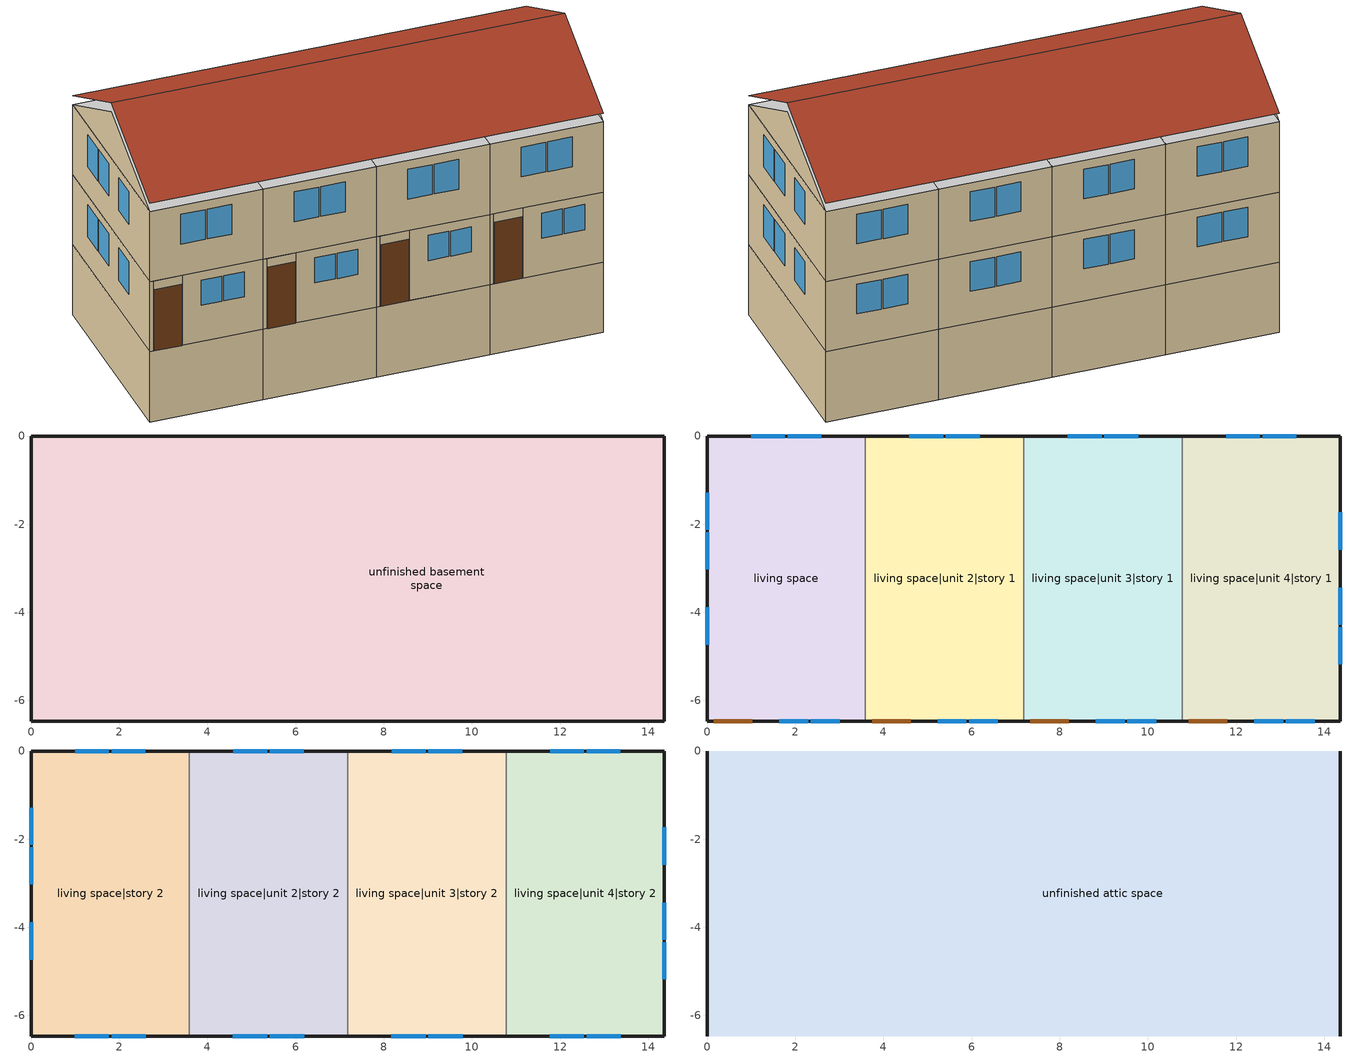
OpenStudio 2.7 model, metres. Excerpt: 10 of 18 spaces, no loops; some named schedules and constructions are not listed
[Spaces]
unfinished basement space
 floor foundation (FloorFndGrndUnfinB): 0,-6.47 0,0 3.59,0 3.59,-6.47 z-2.44
 floor foundation (FloorFndGrndUnfinB 3): 3.59,-6.47 3.59,0 7.18,0 7.18,-6.47 z-2.44
 floor foundation (FloorFndGrndUnfinB 1): 7.18,-6.47 7.18,0 10.78,0 10.78,-6.47 z-2.44
 floor foundation (FloorFndGrndUnfinB 2): 10.78,-6.47 10.78,0 14.37,0 14.37,-6.47 z-2.44
 wall foundation (WallFndGrndUnfinB): 3.59,0 0,0 0,-6.47 3.59,-6.47 z-2.44:0
 wall foundation (WallFndGrndUnfinB 3): 3.59,-6.47 7.18,-6.47 / 7.18,0 3.59,0 z-2.44:0
 wall foundation (WallFndGrndUnfinB 1): 7.18,-6.47 10.78,-6.47 / 10.78,0 7.18,0 z-2.44:0
 wall foundation (WallFndGrndUnfinB 2): 10.78,-6.47 14.37,-6.47 14.37,0 10.78,0 z-2.44:0
living space
 floor to unfinished basement space (FloorUnfinBInsFin Reversed): 0,-6.47 0,0 3.59,0 3.59,-6.47 z0
 wall outside (WallExtInsFin): 3.59,0 0,0 0,-6.47 0.13,-6.47 1.05,-6.47 3.59,-6.47 z0:2.44
 wall to living space|unit 2|story 1 (WallIntFinUninsFin Reversed): 3.59,-6.47 3.59,0 z0:2.44
 window (WindowConstruction): 1.64,-6.47 2.29,-6.47 / 2.35,-6.47 3,-6.47 z1.26:2.13; 2.6,0 1.83,0 / 1.77,0 1,0 z1.11:2.13; 0,-1.28 0,-2.12 / 0,-2.19 0,-3.03 / 0,-3.89 0,-4.73 z1.01:2.13
 door (Door): 0.15,-6.47 1.02,-6.47 z0:2.13
living space|unit 2|story 1
 floor to unfinished basement space (FloorUnfinBInsFin Reversed): 3.59,-6.47 3.59,0 7.18,0 7.18,-6.47 z0
 wall outside (WallExtInsFin): 7.18,0 3.59,0 / 3.59,-6.47 3.72,-6.47 4.64,-6.47 7.18,-6.47 z0:2.44
 wall to living space|unit 3|story 1 (WallIntFinUninsFin Reversed): 7.18,-6.47 7.18,0 z0:2.44
 window (WindowConstruction): 5.23,-6.47 5.88,-6.47 / 5.94,-6.47 6.6,-6.47 z1.26:2.13; 6.19,0 5.42,0 / 5.36,0 4.59,0 z1.11:2.13
 door (Door): 3.74,-6.47 4.62,-6.47 z0:2.13
living space|unit 3|story 1
 floor to unfinished basement space (FloorUnfinBInsFin Reversed): 7.18,-6.47 7.18,0 10.78,0 10.78,-6.47 z0
 wall outside (WallExtInsFin): 10.78,0 7.18,0 / 7.18,-6.47 7.31,-6.47 8.23,-6.47 10.78,-6.47 z0:2.44
 wall to living space|unit 4|story 1 (WallIntFinUninsFin Reversed): 10.78,-6.47 10.78,0 z0:2.44
 window (WindowConstruction): 8.82,-6.47 9.47,-6.47 / 9.54,-6.47 10.19,-6.47 z1.26:2.13; 9.78,0 9.01,0 / 8.95,0 8.18,0 z1.11:2.13
 door (Door): 7.34,-6.47 8.21,-6.47 z0:2.13
living space|unit 4|story 1
 floor to unfinished basement space (FloorUnfinBInsFin Reversed): 10.78,-6.47 10.78,0 14.37,0 14.37,-6.47 z0
 wall outside (WallExtInsFin): 10.78,-6.47 10.9,-6.47 11.82,-6.47 14.37,-6.47 14.37,0 10.78,0 z0:2.44
 window (WindowConstruction): 12.41,-6.47 13.07,-6.47 / 13.13,-6.47 13.78,-6.47 z1.26:2.13; 13.37,0 12.6,0 / 12.54,0 11.77,0 z1.11:2.13; 14.37,-5.18 14.37,-4.34 / 14.37,-4.28 14.37,-3.44 / 14.37,-2.58 14.37,-1.73 z1.01:2.13
 door (Door): 10.93,-6.47 11.8,-6.47 z0:2.13
living space|story 2
 floor to living space (FloorFinUninsFin): 0,-6.47 0,0 3.59,0 3.59,-6.47 z2.44
 wall outside (WallExtInsFin): 3.59,0 0,0 0,-6.47 3.59,-6.47 z2.44:4.88
 wall to living space|unit 2|story 2 (WallIntFinUninsFin Reversed): 3.59,-6.47 3.59,0 z2.44:4.88
 window (WindowConstruction): 0.99,-6.47 1.77,-6.47 / 1.83,-6.47 2.6,-6.47 z3.54:4.57; 2.6,0 1.83,0 / 1.77,0 1,0 z3.55:4.57; 0,-1.28 0,-2.12 / 0,-2.19 0,-3.03 / 0,-3.89 0,-4.73 z3.45:4.57
living space|unit 2|story 2
 floor to living space|unit 2|story 1 (FloorFinUninsFin): 3.59,-6.47 3.59,0 7.18,0 7.18,-6.47 z2.44
 wall outside (WallExtInsFin): 3.59,-6.47 7.18,-6.47 / 7.18,0 3.59,0 z2.44:4.88
 wall to living space|unit 3|story 2 (WallIntFinUninsFin Reversed): 7.18,-6.47 7.18,0 z2.44:4.88
 window (WindowConstruction): 4.58,-6.47 5.36,-6.47 / 5.42,-6.47 6.2,-6.47 z3.54:4.57; 6.19,0 5.42,0 / 5.36,0 4.59,0 z3.55:4.57
living space|unit 3|story 2
 floor to living space|unit 3|story 1 (FloorFinUninsFin): 7.18,-6.47 7.18,0 10.78,0 10.78,-6.47 z2.44
 wall outside (WallExtInsFin): 7.18,-6.47 10.78,-6.47 / 10.78,0 7.18,0 z2.44:4.88
 wall to living space|unit 4|story 2 (WallIntFinUninsFin Reversed): 10.78,-6.47 10.78,0 z2.44:4.88
 window (WindowConstruction): 8.17,-6.47 8.95,-6.47 / 9.01,-6.47 9.79,-6.47 z3.54:4.57; 9.78,0 9.01,0 / 8.95,0 8.18,0 z3.55:4.57
living space|unit 4|story 2
 floor to living space|unit 4|story 1 (FloorFinUninsFin): 10.78,-6.47 10.78,0 14.37,0 14.37,-6.47 z2.44
 wall outside (WallExtInsFin): 10.78,-6.47 14.37,-6.47 14.37,0 10.78,0 z2.44:4.88
 window (WindowConstruction): 11.76,-6.47 12.54,-6.47 / 12.6,-6.47 13.38,-6.47 z3.54:4.57; 13.37,0 12.6,0 / 12.54,0 11.77,0 z3.55:4.57; 14.37,-5.18 14.37,-4.34 / 14.37,-4.28 14.37,-3.44 / 14.37,-2.58 14.37,-1.73 z3.45:4.57
unfinished attic space
 floor to living space|story 2 (FloorFinInsUnfinAttic): 3.59,0 3.59,-6.47 0,-6.47 0,0 z4.88
 floor to living space|unit 2|story 2 (FloorFinInsUnfinAttic): 7.18,0 7.18,-6.47 3.59,-6.47 3.59,0 z4.88
 floor to living space|unit 3|story 2 (FloorFinInsUnfinAttic): 10.78,0 10.78,-6.47 7.18,-6.47 7.18,0 z4.88
 floor to living space|unit 4|story 2 (FloorFinInsUnfinAttic): 14.37,0 14.37,-6.47 10.78,-6.47 10.78,0 z4.88
 wall outside (WallExtUninsUnfin): 0,-3.23,6.49 0,0,4.88 0,-6.47,4.88; 14.37,-3.23,6.49 14.37,-6.47,4.88 14.37,0,4.88
 roof outside (RoofUnfinInsExt): 0,-3.23,6.8 14.37,-3.23,6.8 14.37,0,5.18 0,0,5.18; 14.37,-3.23,6.8 0,-3.23,6.8 0,-6.47,5.18 14.37,-6.47,5.18
[EnergyManagementSystem:Subroutine]
res_ds_res_ashp_htg_asys_lk_subrout: Set f_sup = 0.13696303696303697; Set f_ret = 0.10009990009990012; Set f_OA = 0.0; Set oafrate = f_OA * res_ds_res_ashp_htg_asys_AhVfr; Set suplkfrate = f_sup * res_ds_res_ashp_htg_asys_AhVfr; Set retlkfrate = f_ret * res_ds_res_ashp_htg_asys_AhVfr; Set res_ds_res_ashp_htg_asys_AhToLiv = (@Abs (suplkfrate-retlkfrate-oafrate)); Set res_ds_res_ashp_htg_asys_LivToAh = 0; Set res_ds_res_ashp_htg_asys_lk_sup_fan_equiv = 0; Set res_ds_res_ashp_htg_asys_lk_ret_fan_equiv = oafrate; If res_ds_res_ashp_htg_asys_AhMfr>0; Set h_SA=(@HFnTdbW res_ds_res_ashp_htg_asys_AhTt res_ds_res_ashp_htg_asys_AhWt); Set h_AHZ=(@HFnTdbW res_ds_res_ashp_htg_asys_AhT res_ds_res_ashp_htg_asys_AhW); Set h_RA=(@HFnTdbW res_ds_res_ashp_htg_asys_RaT res_ds_res_ashp_htg_asys_RaW); Set h_fg=(@HfgAirFnWTdb res_ds_res_ashp_htg_asys_AhWt res_ds_res_ashp_htg_asys_AhTt); Set SALkQtot=f_sup*res_ds_res_ashp_htg_asys_AhMfr*(h_RA-h_SA); Set temp1=h_fg*(res_ds_res_ashp_htg_asys_RaW-res_ds_res_ashp_htg_asys_AhWt); Set res_ds_res_ashp_htg_asys_SupLatLkToLv = f_sup*res_ds_res_ashp_htg_asys_AhMfr*temp1; Set res_ds_res_ashp_htg_asys_SupSLkToLv = SALkQtot-res_ds_res_ashp_htg_asys_SupLatLkToLv; Set eTm=(res_ds_res_ashp_htg_asys_FanRtf/(res_ds_res_ashp_htg_asys_AhMfr*1006.0))*20.169; Set eTm=0-eTm; Set temp4=res_ds_res_ashp_htg_asys_AhT; Set tsup=temp4+((res_ds_res_ashp_htg_asys_AhTt-res_ds_res_ashp_htg_asys_AhT)*(@Exp eTm)); Set temp5=tsup-res_ds_res_ashp_htg_asys_AhTt; Set res_ds_res_ashp_htg_asys_SupDCnToLv = res_ds_res_ashp_htg_asys_AhMfr*1006.0*temp5; Set res_ds_res_ashp_htg_asys_SupDCnToAh = 0-res_ds_res_ashp_htg_asys_SupDCnToLv; Set eTm=(res_ds_res_ashp_htg_asys_FanRtf/(res_ds_res_ashp_htg_asys_AhMfr*1006.0))*18.618; Set eTm=0-eTm; Set temp6=res_ds_res_ashp_htg_asys_AhT; Set tret=temp6+((res_ds_res_ashp_htg_asys_RaT-res_ds_res_ashp_htg_asys_AhT)*(@Exp eTm)); Set temp7=tret-res_ds_res_ashp_htg_asys_RaT; Set res_ds_res_ashp_htg_asys_RetDCnToPl=res_ds_res_ashp_htg_asys_AhMfr*1006.0*temp7; Set res_ds_res_ashp_htg_asys_RetDCnToAh=0-res_ds_res_ashp_htg_asys_RetDCnToPl; Set res_ds_res_ashp_htg_asys_RetLatLk=0; Set temp2=(res_ds_res_ashp_htg_asys_AhT-res_ds_res_ashp_htg_asys_RaT); Set res_ds_res_ashp_htg_asys_RetSLk=f_ret*res_ds_res_ashp_htg_asys_AhMfr*1006.0*temp2; Set QtLkToAHZn=f_sup*res_ds_res_ashp_htg_asys_AhMfr*(h_SA-h_AHZ); Set temp3=(res_ds_res_ashp_htg_asys_AhWt-res_ds_res_ashp_htg_asys_AhW); Set res_ds_res_ashp_htg_asys_SupLatLkToAh=f_sup*res_ds_res_ashp_htg_asys_AhMfr*h_fg; Set res_ds_res_ashp_htg_asys_SupLatLkToAh=res_ds_res_ashp_htg_asys_SupLatLkToAh*temp3; Set res_ds_res_ashp_htg_asys_SupSLkToAh=QtLkToAHZn-res_ds_res_ashp_htg_asys_SupLatLkToAh; Else; Set res_ds_res_ashp_htg_asys_SupLatLkToLv=0; Set res_ds_res_ashp_htg_asys_SupSLkToLv=0; Set res_ds_res_ashp_htg_asys_SupDCnToLv=0; Set res_ds_res_ashp_htg_asys_SupDCnToAh=0; Set res_ds_res_ashp_htg_asys_RetDCnToPl=0; Set res_ds_res_ashp_htg_asys_RetDCnToAh=0; Set res_ds_res_ashp_htg_asys_RetLatLk=0; Set res_ds_res_ashp_htg_asys_RetSLk=0; Set res_ds_res_ashp_htg_asys_SupLatLkToAh=0; Set res_ds_res_ashp_htg_asys_SupSLkToAh=0; EndIf
res_ds_res_ashp_clg_asys_lk_subrout: Set f_sup = 0.13696303696303697; Set f_ret = 0.10009990009990012; Set f_OA = 0.0; Set oafrate = f_OA * res_ds_res_ashp_clg_asys_AhVfr; Set suplkfrate = f_sup * res_ds_res_ashp_clg_asys_AhVfr; Set retlkfrate = f_ret * res_ds_res_ashp_clg_asys_AhVfr; Set res_ds_res_ashp_clg_asys_AhToLiv = (@Abs (suplkfrate-retlkfrate-oafrate)); Set res_ds_res_ashp_clg_asys_LivToAh = 0; Set res_ds_res_ashp_clg_asys_lk_sup_fan_equiv = 0; Set res_ds_res_ashp_clg_asys_lk_ret_fan_equiv = oafrate; If res_ds_res_ashp_clg_asys_AhMfr>0; Set h_SA=(@HFnTdbW res_ds_res_ashp_clg_asys_AhTt res_ds_res_ashp_clg_asys_AhWt); Set h_AHZ=(@HFnTdbW res_ds_res_ashp_clg_asys_AhT res_ds_res_ashp_clg_asys_AhW); Set h_RA=(@HFnTdbW res_ds_res_ashp_clg_asys_RaT res_ds_res_ashp_clg_asys_RaW); Set h_fg=(@HfgAirFnWTdb res_ds_res_ashp_clg_asys_AhWt res_ds_res_ashp_clg_asys_AhTt); Set SALkQtot=f_sup*res_ds_res_ashp_clg_asys_AhMfr*(h_RA-h_SA); Set temp1=h_fg*(res_ds_res_ashp_clg_asys_RaW-res_ds_res_ashp_clg_asys_AhWt); Set res_ds_res_ashp_clg_asys_SupLatLkToLv = f_sup*res_ds_res_ashp_clg_asys_AhMfr*temp1; Set res_ds_res_ashp_clg_asys_SupSLkToLv = SALkQtot-res_ds_res_ashp_clg_asys_SupLatLkToLv; Set eTm=(res_ds_res_ashp_clg_asys_FanRtf/(res_ds_res_ashp_clg_asys_AhMfr*1006.0))*20.169; Set eTm=0-eTm; Set temp4=res_ds_res_ashp_clg_asys_AhT; Set tsup=temp4+((res_ds_res_ashp_clg_asys_AhTt-res_ds_res_ashp_clg_asys_AhT)*(@Exp eTm)); Set temp5=tsup-res_ds_res_ashp_clg_asys_AhTt; Set res_ds_res_ashp_clg_asys_SupDCnToLv = res_ds_res_ashp_clg_asys_AhMfr*1006.0*temp5; Set res_ds_res_ashp_clg_asys_SupDCnToAh = 0-res_ds_res_ashp_clg_asys_SupDCnToLv; Set eTm=(res_ds_res_ashp_clg_asys_FanRtf/(res_ds_res_ashp_clg_asys_AhMfr*1006.0))*18.618; Set eTm=0-eTm; Set temp6=res_ds_res_ashp_clg_asys_AhT; Set tret=temp6+((res_ds_res_ashp_clg_asys_RaT-res_ds_res_ashp_clg_asys_AhT)*(@Exp eTm)); Set temp7=tret-res_ds_res_ashp_clg_asys_RaT; Set res_ds_res_ashp_clg_asys_RetDCnToPl=res_ds_res_ashp_clg_asys_AhMfr*1006.0*temp7; Set res_ds_res_ashp_clg_asys_RetDCnToAh=0-res_ds_res_ashp_clg_asys_RetDCnToPl; Set res_ds_res_ashp_clg_asys_RetLatLk=0; Set temp2=(res_ds_res_ashp_clg_asys_AhT-res_ds_res_ashp_clg_asys_RaT); Set res_ds_res_ashp_clg_asys_RetSLk=f_ret*res_ds_res_ashp_clg_asys_AhMfr*1006.0*temp2; Set QtLkToAHZn=f_sup*res_ds_res_ashp_clg_asys_AhMfr*(h_SA-h_AHZ); Set temp3=(res_ds_res_ashp_clg_asys_AhWt-res_ds_res_ashp_clg_asys_AhW); Set res_ds_res_ashp_clg_asys_SupLatLkToAh=f_sup*res_ds_res_ashp_clg_asys_AhMfr*h_fg; Set res_ds_res_ashp_clg_asys_SupLatLkToAh=res_ds_res_ashp_clg_asys_SupLatLkToAh*temp3; Set res_ds_res_ashp_clg_asys_SupSLkToAh=QtLkToAHZn-res_ds_res_ashp_clg_asys_SupLatLkToAh; Else; Set res_ds_res_ashp_clg_asys_SupLatLkToLv=0; Set res_ds_res_ashp_clg_asys_SupSLkToLv=0; Set res_ds_res_ashp_clg_asys_SupDCnToLv=0; Set res_ds_res_ashp_clg_asys_SupDCnToAh=0; Set res_ds_res_ashp_clg_asys_RetDCnToPl=0; Set res_ds_res_ashp_clg_asys_RetDCnToAh=0; Set res_ds_res_ashp_clg_asys_RetLatLk=0; Set res_ds_res_ashp_clg_asys_RetSLk=0; Set res_ds_res_ashp_clg_asys_SupLatLkToAh=0; Set res_ds_res_ashp_clg_asys_SupSLkToAh=0; EndIf
res_ds_res_ashp_unit_3_clg_asys_lk_subrout: Set f_sup = 0.13696303696303697; Set f_ret = 0.10009990009990012; Set f_OA = 0.0; Set oafrate = f_OA * res_ds_res_ashp_unit_3_clg_asys_AhVfr; Set suplkfrate = f_sup * res_ds_res_ashp_unit_3_clg_asys_AhVfr; Set retlkfrate = f_ret * res_ds_res_ashp_unit_3_clg_asys_AhVfr; Set res_ds_res_ashp_unit_3_clg_asys_AhToLiv = (@Abs (suplkfrate-retlkfrate-oafrate)); Set res_ds_res_ashp_unit_3_clg_asys_LivToAh = 0; Set res_ds_res_ashp_unit_3_clg_asys_lk_sup_fan_equiv = 0; Set res_ds_res_ashp_unit_3_clg_asys_lk_ret_fan_equiv = oafrate; If res_ds_res_ashp_unit_3_clg_asys_AhMfr>0; Set h_SA=(@HFnTdbW res_ds_res_ashp_unit_3_clg_asys_AhTt res_ds_res_ashp_unit_3_clg_asys_AhWt); Set h_AHZ=(@HFnTdbW res_ds_res_ashp_unit_3_clg_asys_AhT res_ds_res_ashp_unit_3_clg_asys_AhW); Set h_RA=(@HFnTdbW res_ds_res_ashp_unit_3_clg_asys_RaT res_ds_res_ashp_unit_3_clg_asys_RaW); Set h_fg=(@HfgAirFnWTdb res_ds_res_ashp_unit_3_clg_asys_AhWt res_ds_res_ashp_unit_3_clg_asys_AhTt); Set SALkQtot=f_sup*res_ds_res_ashp_unit_3_clg_asys_AhMfr*(h_RA-h_SA); Set temp1=h_fg*(res_ds_res_ashp_unit_3_clg_asys_RaW-res_ds_res_ashp_unit_3_clg_asys_AhWt); Set res_ds_res_ashp_unit_3_clg_asys_SupLatLkToLv = f_sup*res_ds_res_ashp_unit_3_clg_asys_AhMfr*temp1; Set res_ds_res_ashp_unit_3_clg_asys_SupSLkToLv = SALkQtot-res_ds_res_ashp_unit_3_clg_asys_SupLatLkToLv; Set eTm=(res_ds_res_ashp_unit_3_clg_asys_FanRtf/(res_ds_res_ashp_unit_3_clg_asys_AhMfr*1006.0))*20.169; Set eTm=0-eTm; Set temp4=res_ds_res_ashp_unit_3_clg_asys_AhT; Set tsup=temp4+((res_ds_res_ashp_unit_3_clg_asys_AhTt-res_ds_res_ashp_unit_3_clg_asys_AhT)*(@Exp eTm)); Set temp5=tsup-res_ds_res_ashp_unit_3_clg_asys_AhTt; Set res_ds_res_ashp_unit_3_clg_asys_SupDCnToLv = res_ds_res_ashp_unit_3_clg_asys_AhMfr*1006.0*temp5; Set res_ds_res_ashp_unit_3_clg_asys_SupDCnToAh = 0-res_ds_res_ashp_unit_3_clg_asys_SupDCnToLv; Set eTm=(res_ds_res_ashp_unit_3_clg_asys_FanRtf/(res_ds_res_ashp_unit_3_clg_asys_AhMfr*1006.0))*18.618; Set eTm=0-eTm; Set temp6=res_ds_res_ashp_unit_3_clg_asys_AhT; Set tret=temp6+((res_ds_res_ashp_unit_3_clg_asys_RaT-res_ds_res_ashp_unit_3_clg_asys_AhT)*(@Exp eTm)); Set temp7=tret-res_ds_res_ashp_unit_3_clg_asys_RaT; Set res_ds_res_ashp_unit_3_clg_asys_RetDCnToPl=res_ds_res_ashp_unit_3_clg_asys_AhMfr*1006.0*temp7; Set res_ds_res_ashp_unit_3_clg_asys_RetDCnToAh=0-res_ds_res_ashp_unit_3_clg_asys_RetDCnToPl; Set res_ds_res_ashp_unit_3_clg_asys_RetLatLk=0; Set temp2=(res_ds_res_ashp_unit_3_clg_asys_AhT-res_ds_res_ashp_unit_3_clg_asys_RaT); Set res_ds_res_ashp_unit_3_clg_asys_RetSLk=f_ret*res_ds_res_ashp_unit_3_clg_asys_AhMfr*1006.0*temp2; Set QtLkToAHZn=f_sup*res_ds_res_ashp_unit_3_clg_asys_AhMfr*(h_SA-h_AHZ); Set temp3=(res_ds_res_ashp_unit_3_clg_asys_AhWt-res_ds_res_ashp_unit_3_clg_asys_AhW); Set res_ds_res_ashp_unit_3_clg_asys_SupLatLkToAh=f_sup*res_ds_res_ashp_unit_3_clg_asys_AhMfr*h_fg; Set res_ds_res_ashp_unit_3_clg_asys_SupLatLkToAh=res_ds_res_ashp_unit_3_clg_asys_SupLatLkToAh*temp3; Set res_ds_res_ashp_unit_3_clg_asys_SupSLkToAh=QtLkToAHZn-res_ds_res_ashp_unit_3_clg_asys_SupLatLkToAh; Else; Set res_ds_res_ashp_unit_3_clg_asys_SupLatLkToLv=0; Set res_ds_res_ashp_unit_3_clg_asys_SupSLkToLv=0; Set res_ds_res_ashp_unit_3_clg_asys_SupDCnToLv=0; Set res_ds_res_ashp_unit_3_clg_asys_SupDCnToAh=0; Set res_ds_res_ashp_unit_3_clg_asys_RetDCnToPl=0; Set res_ds_res_ashp_unit_3_clg_asys_RetDCnToAh=0; Set res_ds_res_ashp_unit_3_clg_asys_RetLatLk=0; Set res_ds_res_ashp_unit_3_clg_asys_RetSLk=0; Set res_ds_res_ashp_unit_3_clg_asys_SupLatLkToAh=0; Set res_ds_res_ashp_unit_3_clg_asys_SupSLkToAh=0; EndIf
res_ds_res_ashp_unit_3_htg_asys_lk_subrout: Set f_sup = 0.13696303696303697; Set f_ret = 0.10009990009990012; Set f_OA = 0.0; Set oafrate = f_OA * res_ds_res_ashp_unit_3_htg_asys_AhVfr; Set suplkfrate = f_sup * res_ds_res_ashp_unit_3_htg_asys_AhVfr; Set retlkfrate = f_ret * res_ds_res_ashp_unit_3_htg_asys_AhVfr; Set res_ds_res_ashp_unit_3_htg_asys_AhToLiv = (@Abs (suplkfrate-retlkfrate-oafrate)); Set res_ds_res_ashp_unit_3_htg_asys_LivToAh = 0; Set res_ds_res_ashp_unit_3_htg_asys_lk_sup_fan_equiv = 0; Set res_ds_res_ashp_unit_3_htg_asys_lk_ret_fan_equiv = oafrate; If res_ds_res_ashp_unit_3_htg_asys_AhMfr>0; Set h_SA=(@HFnTdbW res_ds_res_ashp_unit_3_htg_asys_AhTt res_ds_res_ashp_unit_3_htg_asys_AhWt); Set h_AHZ=(@HFnTdbW res_ds_res_ashp_unit_3_htg_asys_AhT res_ds_res_ashp_unit_3_htg_asys_AhW); Set h_RA=(@HFnTdbW res_ds_res_ashp_unit_3_htg_asys_RaT res_ds_res_ashp_unit_3_htg_asys_RaW); Set h_fg=(@HfgAirFnWTdb res_ds_res_ashp_unit_3_htg_asys_AhWt res_ds_res_ashp_unit_3_htg_asys_AhTt); Set SALkQtot=f_sup*res_ds_res_ashp_unit_3_htg_asys_AhMfr*(h_RA-h_SA); Set temp1=h_fg*(res_ds_res_ashp_unit_3_htg_asys_RaW-res_ds_res_ashp_unit_3_htg_asys_AhWt); Set res_ds_res_ashp_unit_3_htg_asys_SupLatLkToLv = f_sup*res_ds_res_ashp_unit_3_htg_asys_AhMfr*temp1; Set res_ds_res_ashp_unit_3_htg_asys_SupSLkToLv = SALkQtot-res_ds_res_ashp_unit_3_htg_asys_SupLatLkToLv; Set eTm=(res_ds_res_ashp_unit_3_htg_asys_FanRtf/(res_ds_res_ashp_unit_3_htg_asys_AhMfr*1006.0))*20.169; Set eTm=0-eTm; Set temp4=res_ds_res_ashp_unit_3_htg_asys_AhT; Set tsup=temp4+((res_ds_res_ashp_unit_3_htg_asys_AhTt-res_ds_res_ashp_unit_3_htg_asys_AhT)*(@Exp eTm)); Set temp5=tsup-res_ds_res_ashp_unit_3_htg_asys_AhTt; Set res_ds_res_ashp_unit_3_htg_asys_SupDCnToLv = res_ds_res_ashp_unit_3_htg_asys_AhMfr*1006.0*temp5; Set res_ds_res_ashp_unit_3_htg_asys_SupDCnToAh = 0-res_ds_res_ashp_unit_3_htg_asys_SupDCnToLv; Set eTm=(res_ds_res_ashp_unit_3_htg_asys_FanRtf/(res_ds_res_ashp_unit_3_htg_asys_AhMfr*1006.0))*18.618; Set eTm=0-eTm; Set temp6=res_ds_res_ashp_unit_3_htg_asys_AhT; Set tret=temp6+((res_ds_res_ashp_unit_3_htg_asys_RaT-res_ds_res_ashp_unit_3_htg_asys_AhT)*(@Exp eTm)); Set temp7=tret-res_ds_res_ashp_unit_3_htg_asys_RaT; Set res_ds_res_ashp_unit_3_htg_asys_RetDCnToPl=res_ds_res_ashp_unit_3_htg_asys_AhMfr*1006.0*temp7; Set res_ds_res_ashp_unit_3_htg_asys_RetDCnToAh=0-res_ds_res_ashp_unit_3_htg_asys_RetDCnToPl; Set res_ds_res_ashp_unit_3_htg_asys_RetLatLk=0; Set temp2=(res_ds_res_ashp_unit_3_htg_asys_AhT-res_ds_res_ashp_unit_3_htg_asys_RaT); Set res_ds_res_ashp_unit_3_htg_asys_RetSLk=f_ret*res_ds_res_ashp_unit_3_htg_asys_AhMfr*1006.0*temp2; Set QtLkToAHZn=f_sup*res_ds_res_ashp_unit_3_htg_asys_AhMfr*(h_SA-h_AHZ); Set temp3=(res_ds_res_ashp_unit_3_htg_asys_AhWt-res_ds_res_ashp_unit_3_htg_asys_AhW); Set res_ds_res_ashp_unit_3_htg_asys_SupLatLkToAh=f_sup*res_ds_res_ashp_unit_3_htg_asys_AhMfr*h_fg; Set res_ds_res_ashp_unit_3_htg_asys_SupLatLkToAh=res_ds_res_ashp_unit_3_htg_asys_SupLatLkToAh*temp3; Set res_ds_res_ashp_unit_3_htg_asys_SupSLkToAh=QtLkToAHZn-res_ds_res_ashp_unit_3_htg_asys_SupLatLkToAh; Else; Set res_ds_res_ashp_unit_3_htg_asys_SupLatLkToLv=0; Set res_ds_res_ashp_unit_3_htg_asys_SupSLkToLv=0; Set res_ds_res_ashp_unit_3_htg_asys_SupDCnToLv=0; Set res_ds_res_ashp_unit_3_htg_asys_SupDCnToAh=0; Set res_ds_res_ashp_unit_3_htg_asys_RetDCnToPl=0; Set res_ds_res_ashp_unit_3_htg_asys_RetDCnToAh=0; Set res_ds_res_ashp_unit_3_htg_asys_RetLatLk=0; Set res_ds_res_ashp_unit_3_htg_asys_RetSLk=0; Set res_ds_res_ashp_unit_3_htg_asys_SupLatLkToAh=0; Set res_ds_res_ashp_unit_3_htg_asys_SupSLkToAh=0; EndIf
res_ds_res_ashp_unit_2_clg_asys_lk_subrout: Set f_sup = 0.13696303696303697; Set f_ret = 0.10009990009990012; Set f_OA = 0.0; Set oafrate = f_OA * res_ds_res_ashp_unit_2_clg_asys_AhVfr; Set suplkfrate = f_sup * res_ds_res_ashp_unit_2_clg_asys_AhVfr; Set retlkfrate = f_ret * res_ds_res_ashp_unit_2_clg_asys_AhVfr; Set res_ds_res_ashp_unit_2_clg_asys_AhToLiv = (@Abs (suplkfrate-retlkfrate-oafrate)); Set res_ds_res_ashp_unit_2_clg_asys_LivToAh = 0; Set res_ds_res_ashp_unit_2_clg_asys_lk_sup_fan_equiv = 0; Set res_ds_res_ashp_unit_2_clg_asys_lk_ret_fan_equiv = oafrate; If res_ds_res_ashp_unit_2_clg_asys_AhMfr>0; Set h_SA=(@HFnTdbW res_ds_res_ashp_unit_2_clg_asys_AhTt res_ds_res_ashp_unit_2_clg_asys_AhWt); Set h_AHZ=(@HFnTdbW res_ds_res_ashp_unit_2_clg_asys_AhT res_ds_res_ashp_unit_2_clg_asys_AhW); Set h_RA=(@HFnTdbW res_ds_res_ashp_unit_2_clg_asys_RaT res_ds_res_ashp_unit_2_clg_asys_RaW); Set h_fg=(@HfgAirFnWTdb res_ds_res_ashp_unit_2_clg_asys_AhWt res_ds_res_ashp_unit_2_clg_asys_AhTt); Set SALkQtot=f_sup*res_ds_res_ashp_unit_2_clg_asys_AhMfr*(h_RA-h_SA); Set temp1=h_fg*(res_ds_res_ashp_unit_2_clg_asys_RaW-res_ds_res_ashp_unit_2_clg_asys_AhWt); Set res_ds_res_ashp_unit_2_clg_asys_SupLatLkToLv = f_sup*res_ds_res_ashp_unit_2_clg_asys_AhMfr*temp1; Set res_ds_res_ashp_unit_2_clg_asys_SupSLkToLv = SALkQtot-res_ds_res_ashp_unit_2_clg_asys_SupLatLkToLv; Set eTm=(res_ds_res_ashp_unit_2_clg_asys_FanRtf/(res_ds_res_ashp_unit_2_clg_asys_AhMfr*1006.0))*20.169; Set eTm=0-eTm; Set temp4=res_ds_res_ashp_unit_2_clg_asys_AhT; Set tsup=temp4+((res_ds_res_ashp_unit_2_clg_asys_AhTt-res_ds_res_ashp_unit_2_clg_asys_AhT)*(@Exp eTm)); Set temp5=tsup-res_ds_res_ashp_unit_2_clg_asys_AhTt; Set res_ds_res_ashp_unit_2_clg_asys_SupDCnToLv = res_ds_res_ashp_unit_2_clg_asys_AhMfr*1006.0*temp5; Set res_ds_res_ashp_unit_2_clg_asys_SupDCnToAh = 0-res_ds_res_ashp_unit_2_clg_asys_SupDCnToLv; Set eTm=(res_ds_res_ashp_unit_2_clg_asys_FanRtf/(res_ds_res_ashp_unit_2_clg_asys_AhMfr*1006.0))*18.618; Set eTm=0-eTm; Set temp6=res_ds_res_ashp_unit_2_clg_asys_AhT; Set tret=temp6+((res_ds_res_ashp_unit_2_clg_asys_RaT-res_ds_res_ashp_unit_2_clg_asys_AhT)*(@Exp eTm)); Set temp7=tret-res_ds_res_ashp_unit_2_clg_asys_RaT; Set res_ds_res_ashp_unit_2_clg_asys_RetDCnToPl=res_ds_res_ashp_unit_2_clg_asys_AhMfr*1006.0*temp7; Set res_ds_res_ashp_unit_2_clg_asys_RetDCnToAh=0-res_ds_res_ashp_unit_2_clg_asys_RetDCnToPl; Set res_ds_res_ashp_unit_2_clg_asys_RetLatLk=0; Set temp2=(res_ds_res_ashp_unit_2_clg_asys_AhT-res_ds_res_ashp_unit_2_clg_asys_RaT); Set res_ds_res_ashp_unit_2_clg_asys_RetSLk=f_ret*res_ds_res_ashp_unit_2_clg_asys_AhMfr*1006.0*temp2; Set QtLkToAHZn=f_sup*res_ds_res_ashp_unit_2_clg_asys_AhMfr*(h_SA-h_AHZ); Set temp3=(res_ds_res_ashp_unit_2_clg_asys_AhWt-res_ds_res_ashp_unit_2_clg_asys_AhW); Set res_ds_res_ashp_unit_2_clg_asys_SupLatLkToAh=f_sup*res_ds_res_ashp_unit_2_clg_asys_AhMfr*h_fg; Set res_ds_res_ashp_unit_2_clg_asys_SupLatLkToAh=res_ds_res_ashp_unit_2_clg_asys_SupLatLkToAh*temp3; Set res_ds_res_ashp_unit_2_clg_asys_SupSLkToAh=QtLkToAHZn-res_ds_res_ashp_unit_2_clg_asys_SupLatLkToAh; Else; Set res_ds_res_ashp_unit_2_clg_asys_SupLatLkToLv=0; Set res_ds_res_ashp_unit_2_clg_asys_SupSLkToLv=0; Set res_ds_res_ashp_unit_2_clg_asys_SupDCnToLv=0; Set res_ds_res_ashp_unit_2_clg_asys_SupDCnToAh=0; Set res_ds_res_ashp_unit_2_clg_asys_RetDCnToPl=0; Set res_ds_res_ashp_unit_2_clg_asys_RetDCnToAh=0; Set res_ds_res_ashp_unit_2_clg_asys_RetLatLk=0; Set res_ds_res_ashp_unit_2_clg_asys_RetSLk=0; Set res_ds_res_ashp_unit_2_clg_asys_SupLatLkToAh=0; Set res_ds_res_ashp_unit_2_clg_asys_SupSLkToAh=0; EndIf
res_ds_res_ashp_unit_2_htg_asys_lk_subrout: Set f_sup = 0.13696303696303697; Set f_ret = 0.10009990009990012; Set f_OA = 0.0; Set oafrate = f_OA * res_ds_res_ashp_unit_2_htg_asys_AhVfr; Set suplkfrate = f_sup * res_ds_res_ashp_unit_2_htg_asys_AhVfr; Set retlkfrate = f_ret * res_ds_res_ashp_unit_2_htg_asys_AhVfr; Set res_ds_res_ashp_unit_2_htg_asys_AhToLiv = (@Abs (suplkfrate-retlkfrate-oafrate)); Set res_ds_res_ashp_unit_2_htg_asys_LivToAh = 0; Set res_ds_res_ashp_unit_2_htg_asys_lk_sup_fan_equiv = 0; Set res_ds_res_ashp_unit_2_htg_asys_lk_ret_fan_equiv = oafrate; If res_ds_res_ashp_unit_2_htg_asys_AhMfr>0; Set h_SA=(@HFnTdbW res_ds_res_ashp_unit_2_htg_asys_AhTt res_ds_res_ashp_unit_2_htg_asys_AhWt); Set h_AHZ=(@HFnTdbW res_ds_res_ashp_unit_2_htg_asys_AhT res_ds_res_ashp_unit_2_htg_asys_AhW); Set h_RA=(@HFnTdbW res_ds_res_ashp_unit_2_htg_asys_RaT res_ds_res_ashp_unit_2_htg_asys_RaW); Set h_fg=(@HfgAirFnWTdb res_ds_res_ashp_unit_2_htg_asys_AhWt res_ds_res_ashp_unit_2_htg_asys_AhTt); Set SALkQtot=f_sup*res_ds_res_ashp_unit_2_htg_asys_AhMfr*(h_RA-h_SA); Set temp1=h_fg*(res_ds_res_ashp_unit_2_htg_asys_RaW-res_ds_res_ashp_unit_2_htg_asys_AhWt); Set res_ds_res_ashp_unit_2_htg_asys_SupLatLkToLv = f_sup*res_ds_res_ashp_unit_2_htg_asys_AhMfr*temp1; Set res_ds_res_ashp_unit_2_htg_asys_SupSLkToLv = SALkQtot-res_ds_res_ashp_unit_2_htg_asys_SupLatLkToLv; Set eTm=(res_ds_res_ashp_unit_2_htg_asys_FanRtf/(res_ds_res_ashp_unit_2_htg_asys_AhMfr*1006.0))*20.169; Set eTm=0-eTm; Set temp4=res_ds_res_ashp_unit_2_htg_asys_AhT; Set tsup=temp4+((res_ds_res_ashp_unit_2_htg_asys_AhTt-res_ds_res_ashp_unit_2_htg_asys_AhT)*(@Exp eTm)); Set temp5=tsup-res_ds_res_ashp_unit_2_htg_asys_AhTt; Set res_ds_res_ashp_unit_2_htg_asys_SupDCnToLv = res_ds_res_ashp_unit_2_htg_asys_AhMfr*1006.0*temp5; Set res_ds_res_ashp_unit_2_htg_asys_SupDCnToAh = 0-res_ds_res_ashp_unit_2_htg_asys_SupDCnToLv; Set eTm=(res_ds_res_ashp_unit_2_htg_asys_FanRtf/(res_ds_res_ashp_unit_2_htg_asys_AhMfr*1006.0))*18.618; Set eTm=0-eTm; Set temp6=res_ds_res_ashp_unit_2_htg_asys_AhT; Set tret=temp6+((res_ds_res_ashp_unit_2_htg_asys_RaT-res_ds_res_ashp_unit_2_htg_asys_AhT)*(@Exp eTm)); Set temp7=tret-res_ds_res_ashp_unit_2_htg_asys_RaT; Set res_ds_res_ashp_unit_2_htg_asys_RetDCnToPl=res_ds_res_ashp_unit_2_htg_asys_AhMfr*1006.0*temp7; Set res_ds_res_ashp_unit_2_htg_asys_RetDCnToAh=0-res_ds_res_ashp_unit_2_htg_asys_RetDCnToPl; Set res_ds_res_ashp_unit_2_htg_asys_RetLatLk=0; Set temp2=(res_ds_res_ashp_unit_2_htg_asys_AhT-res_ds_res_ashp_unit_2_htg_asys_RaT); Set res_ds_res_ashp_unit_2_htg_asys_RetSLk=f_ret*res_ds_res_ashp_unit_2_htg_asys_AhMfr*1006.0*temp2; Set QtLkToAHZn=f_sup*res_ds_res_ashp_unit_2_htg_asys_AhMfr*(h_SA-h_AHZ); Set temp3=(res_ds_res_ashp_unit_2_htg_asys_AhWt-res_ds_res_ashp_unit_2_htg_asys_AhW); Set res_ds_res_ashp_unit_2_htg_asys_SupLatLkToAh=f_sup*res_ds_res_ashp_unit_2_htg_asys_AhMfr*h_fg; Set res_ds_res_ashp_unit_2_htg_asys_SupLatLkToAh=res_ds_res_ashp_unit_2_htg_asys_SupLatLkToAh*temp3; Set res_ds_res_ashp_unit_2_htg_asys_SupSLkToAh=QtLkToAHZn-res_ds_res_ashp_unit_2_htg_asys_SupLatLkToAh; Else; Set res_ds_res_ashp_unit_2_htg_asys_SupLatLkToLv=0; Set res_ds_res_ashp_unit_2_htg_asys_SupSLkToLv=0; Set res_ds_res_ashp_unit_2_htg_asys_SupDCnToLv=0; Set res_ds_res_ashp_unit_2_htg_asys_SupDCnToAh=0; Set res_ds_res_ashp_unit_2_htg_asys_RetDCnToPl=0; Set res_ds_res_ashp_unit_2_htg_asys_RetDCnToAh=0; Set res_ds_res_ashp_unit_2_htg_asys_RetLatLk=0; Set res_ds_res_ashp_unit_2_htg_asys_RetSLk=0; Set res_ds_res_ashp_unit_2_htg_asys_SupLatLkToAh=0; Set res_ds_res_ashp_unit_2_htg_asys_SupSLkToAh=0; EndIf
res_ds_res_ashp_unit_4_clg_asys_lk_subrout: Set f_sup = 0.13696303696303697; Set f_ret = 0.10009990009990012; Set f_OA = 0.0; Set oafrate = f_OA * res_ds_res_ashp_unit_4_clg_asys_AhVfr; Set suplkfrate = f_sup * res_ds_res_ashp_unit_4_clg_asys_AhVfr; Set retlkfrate = f_ret * res_ds_res_ashp_unit_4_clg_asys_AhVfr; Set res_ds_res_ashp_unit_4_clg_asys_AhToLiv = (@Abs (suplkfrate-retlkfrate-oafrate)); Set res_ds_res_ashp_unit_4_clg_asys_LivToAh = 0; Set res_ds_res_ashp_unit_4_clg_asys_lk_sup_fan_equiv = 0; Set res_ds_res_ashp_unit_4_clg_asys_lk_ret_fan_equiv = oafrate; If res_ds_res_ashp_unit_4_clg_asys_AhMfr>0; Set h_SA=(@HFnTdbW res_ds_res_ashp_unit_4_clg_asys_AhTt res_ds_res_ashp_unit_4_clg_asys_AhWt); Set h_AHZ=(@HFnTdbW res_ds_res_ashp_unit_4_clg_asys_AhT res_ds_res_ashp_unit_4_clg_asys_AhW); Set h_RA=(@HFnTdbW res_ds_res_ashp_unit_4_clg_asys_RaT res_ds_res_ashp_unit_4_clg_asys_RaW); Set h_fg=(@HfgAirFnWTdb res_ds_res_ashp_unit_4_clg_asys_AhWt res_ds_res_ashp_unit_4_clg_asys_AhTt); Set SALkQtot=f_sup*res_ds_res_ashp_unit_4_clg_asys_AhMfr*(h_RA-h_SA); Set temp1=h_fg*(res_ds_res_ashp_unit_4_clg_asys_RaW-res_ds_res_ashp_unit_4_clg_asys_AhWt); Set res_ds_res_ashp_unit_4_clg_asys_SupLatLkToLv = f_sup*res_ds_res_ashp_unit_4_clg_asys_AhMfr*temp1; Set res_ds_res_ashp_unit_4_clg_asys_SupSLkToLv = SALkQtot-res_ds_res_ashp_unit_4_clg_asys_SupLatLkToLv; Set eTm=(res_ds_res_ashp_unit_4_clg_asys_FanRtf/(res_ds_res_ashp_unit_4_clg_asys_AhMfr*1006.0))*20.169; Set eTm=0-eTm; Set temp4=res_ds_res_ashp_unit_4_clg_asys_AhT; Set tsup=temp4+((res_ds_res_ashp_unit_4_clg_asys_AhTt-res_ds_res_ashp_unit_4_clg_asys_AhT)*(@Exp eTm)); Set temp5=tsup-res_ds_res_ashp_unit_4_clg_asys_AhTt; Set res_ds_res_ashp_unit_4_clg_asys_SupDCnToLv = res_ds_res_ashp_unit_4_clg_asys_AhMfr*1006.0*temp5; Set res_ds_res_ashp_unit_4_clg_asys_SupDCnToAh = 0-res_ds_res_ashp_unit_4_clg_asys_SupDCnToLv; Set eTm=(res_ds_res_ashp_unit_4_clg_asys_FanRtf/(res_ds_res_ashp_unit_4_clg_asys_AhMfr*1006.0))*18.618; Set eTm=0-eTm; Set temp6=res_ds_res_ashp_unit_4_clg_asys_AhT; Set tret=temp6+((res_ds_res_ashp_unit_4_clg_asys_RaT-res_ds_res_ashp_unit_4_clg_asys_AhT)*(@Exp eTm)); Set temp7=tret-res_ds_res_ashp_unit_4_clg_asys_RaT; Set res_ds_res_ashp_unit_4_clg_asys_RetDCnToPl=res_ds_res_ashp_unit_4_clg_asys_AhMfr*1006.0*temp7; Set res_ds_res_ashp_unit_4_clg_asys_RetDCnToAh=0-res_ds_res_ashp_unit_4_clg_asys_RetDCnToPl; Set res_ds_res_ashp_unit_4_clg_asys_RetLatLk=0; Set temp2=(res_ds_res_ashp_unit_4_clg_asys_AhT-res_ds_res_ashp_unit_4_clg_asys_RaT); Set res_ds_res_ashp_unit_4_clg_asys_RetSLk=f_ret*res_ds_res_ashp_unit_4_clg_asys_AhMfr*1006.0*temp2; Set QtLkToAHZn=f_sup*res_ds_res_ashp_unit_4_clg_asys_AhMfr*(h_SA-h_AHZ); Set temp3=(res_ds_res_ashp_unit_4_clg_asys_AhWt-res_ds_res_ashp_unit_4_clg_asys_AhW); Set res_ds_res_ashp_unit_4_clg_asys_SupLatLkToAh=f_sup*res_ds_res_ashp_unit_4_clg_asys_AhMfr*h_fg; Set res_ds_res_ashp_unit_4_clg_asys_SupLatLkToAh=res_ds_res_ashp_unit_4_clg_asys_SupLatLkToAh*temp3; Set res_ds_res_ashp_unit_4_clg_asys_SupSLkToAh=QtLkToAHZn-res_ds_res_ashp_unit_4_clg_asys_SupLatLkToAh; Else; Set res_ds_res_ashp_unit_4_clg_asys_SupLatLkToLv=0; Set res_ds_res_ashp_unit_4_clg_asys_SupSLkToLv=0; Set res_ds_res_ashp_unit_4_clg_asys_SupDCnToLv=0; Set res_ds_res_ashp_unit_4_clg_asys_SupDCnToAh=0; Set res_ds_res_ashp_unit_4_clg_asys_RetDCnToPl=0; Set res_ds_res_ashp_unit_4_clg_asys_RetDCnToAh=0; Set res_ds_res_ashp_unit_4_clg_asys_RetLatLk=0; Set res_ds_res_ashp_unit_4_clg_asys_RetSLk=0; Set res_ds_res_ashp_unit_4_clg_asys_SupLatLkToAh=0; Set res_ds_res_ashp_unit_4_clg_asys_SupSLkToAh=0; EndIf
res_ds_res_ashp_unit_4_htg_asys_lk_subrout: Set f_sup = 0.13696303696303697; Set f_ret = 0.10009990009990012; Set f_OA = 0.0; Set oafrate = f_OA * res_ds_res_ashp_unit_4_htg_asys_AhVfr; Set suplkfrate = f_sup * res_ds_res_ashp_unit_4_htg_asys_AhVfr; Set retlkfrate = f_ret * res_ds_res_ashp_unit_4_htg_asys_AhVfr; Set res_ds_res_ashp_unit_4_htg_asys_AhToLiv = (@Abs (suplkfrate-retlkfrate-oafrate)); Set res_ds_res_ashp_unit_4_htg_asys_LivToAh = 0; Set res_ds_res_ashp_unit_4_htg_asys_lk_sup_fan_equiv = 0; Set res_ds_res_ashp_unit_4_htg_asys_lk_ret_fan_equiv = oafrate; If res_ds_res_ashp_unit_4_htg_asys_AhMfr>0; Set h_SA=(@HFnTdbW res_ds_res_ashp_unit_4_htg_asys_AhTt res_ds_res_ashp_unit_4_htg_asys_AhWt); Set h_AHZ=(@HFnTdbW res_ds_res_ashp_unit_4_htg_asys_AhT res_ds_res_ashp_unit_4_htg_asys_AhW); Set h_RA=(@HFnTdbW res_ds_res_ashp_unit_4_htg_asys_RaT res_ds_res_ashp_unit_4_htg_asys_RaW); Set h_fg=(@HfgAirFnWTdb res_ds_res_ashp_unit_4_htg_asys_AhWt res_ds_res_ashp_unit_4_htg_asys_AhTt); Set SALkQtot=f_sup*res_ds_res_ashp_unit_4_htg_asys_AhMfr*(h_RA-h_SA); Set temp1=h_fg*(res_ds_res_ashp_unit_4_htg_asys_RaW-res_ds_res_ashp_unit_4_htg_asys_AhWt); Set res_ds_res_ashp_unit_4_htg_asys_SupLatLkToLv = f_sup*res_ds_res_ashp_unit_4_htg_asys_AhMfr*temp1; Set res_ds_res_ashp_unit_4_htg_asys_SupSLkToLv = SALkQtot-res_ds_res_ashp_unit_4_htg_asys_SupLatLkToLv; Set eTm=(res_ds_res_ashp_unit_4_htg_asys_FanRtf/(res_ds_res_ashp_unit_4_htg_asys_AhMfr*1006.0))*20.169; Set eTm=0-eTm; Set temp4=res_ds_res_ashp_unit_4_htg_asys_AhT; Set tsup=temp4+((res_ds_res_ashp_unit_4_htg_asys_AhTt-res_ds_res_ashp_unit_4_htg_asys_AhT)*(@Exp eTm)); Set temp5=tsup-res_ds_res_ashp_unit_4_htg_asys_AhTt; Set res_ds_res_ashp_unit_4_htg_asys_SupDCnToLv = res_ds_res_ashp_unit_4_htg_asys_AhMfr*1006.0*temp5; Set res_ds_res_ashp_unit_4_htg_asys_SupDCnToAh = 0-res_ds_res_ashp_unit_4_htg_asys_SupDCnToLv; Set eTm=(res_ds_res_ashp_unit_4_htg_asys_FanRtf/(res_ds_res_ashp_unit_4_htg_asys_AhMfr*1006.0))*18.618; Set eTm=0-eTm; Set temp6=res_ds_res_ashp_unit_4_htg_asys_AhT; Set tret=temp6+((res_ds_res_ashp_unit_4_htg_asys_RaT-res_ds_res_ashp_unit_4_htg_asys_AhT)*(@Exp eTm)); Set temp7=tret-res_ds_res_ashp_unit_4_htg_asys_RaT; Set res_ds_res_ashp_unit_4_htg_asys_RetDCnToPl=res_ds_res_ashp_unit_4_htg_asys_AhMfr*1006.0*temp7; Set res_ds_res_ashp_unit_4_htg_asys_RetDCnToAh=0-res_ds_res_ashp_unit_4_htg_asys_RetDCnToPl; Set res_ds_res_ashp_unit_4_htg_asys_RetLatLk=0; Set temp2=(res_ds_res_ashp_unit_4_htg_asys_AhT-res_ds_res_ashp_unit_4_htg_asys_RaT); Set res_ds_res_ashp_unit_4_htg_asys_RetSLk=f_ret*res_ds_res_ashp_unit_4_htg_asys_AhMfr*1006.0*temp2; Set QtLkToAHZn=f_sup*res_ds_res_ashp_unit_4_htg_asys_AhMfr*(h_SA-h_AHZ); Set temp3=(res_ds_res_ashp_unit_4_htg_asys_AhWt-res_ds_res_ashp_unit_4_htg_asys_AhW); Set res_ds_res_ashp_unit_4_htg_asys_SupLatLkToAh=f_sup*res_ds_res_ashp_unit_4_htg_asys_AhMfr*h_fg; Set res_ds_res_ashp_unit_4_htg_asys_SupLatLkToAh=res_ds_res_ashp_unit_4_htg_asys_SupLatLkToAh*temp3; Set res_ds_res_ashp_unit_4_htg_asys_SupSLkToAh=QtLkToAHZn-res_ds_res_ashp_unit_4_htg_asys_SupLatLkToAh; Else; Set res_ds_res_ashp_unit_4_htg_asys_SupLatLkToLv=0; Set res_ds_res_ashp_unit_4_htg_asys_SupSLkToLv=0; Set res_ds_res_ashp_unit_4_htg_asys_SupDCnToLv=0; Set res_ds_res_ashp_unit_4_htg_asys_SupDCnToAh=0; Set res_ds_res_ashp_unit_4_htg_asys_RetDCnToPl=0; Set res_ds_res_ashp_unit_4_htg_asys_RetDCnToAh=0; Set res_ds_res_ashp_unit_4_htg_asys_RetLatLk=0; Set res_ds_res_ashp_unit_4_htg_asys_RetSLk=0; Set res_ds_res_ashp_unit_4_htg_asys_SupLatLkToAh=0; Set res_ds_res_ashp_unit_4_htg_asys_SupSLkToAh=0; EndIf
[Schedule:Ruleset]
Name | Default Day Schedule | Summer Design Day Schedule | Winter Design Day Schedule
res nv_1 temp schedule | Schedule Day 63
res nv_1 avail schedule | Schedule Day 64
res mv_1 range exhaust schedule | Schedule Day 67 | res mv_1 range exhaust schedule summer design | res mv_1 range exhaust schedule winter design
res mv_1 bath exhaust schedule | Schedule Day 68 | res mv_1 bath exhaust schedule summer design | res mv_1 bath exhaust schedule winter design
res nv_3 temp schedule | Schedule Day 69
res nv_3 avail schedule | Schedule Day 70
res mv_3 range exhaust schedule | Schedule Day 73 | res mv_3 range exhaust schedule summer design | res mv_3 range exhaust schedule winter design
res mv_3 bath exhaust schedule | Schedule Day 74 | res mv_3 bath exhaust schedule summer design | res mv_3 bath exhaust schedule winter design
res nv_2 temp schedule | Schedule Day 75
res nv_2 avail schedule | Schedule Day 76
res mv_2 range exhaust schedule | Schedule Day 79 | res mv_2 range exhaust schedule summer design | res mv_2 range exhaust schedule winter design
res mv_2 bath exhaust schedule | Schedule Day 80 | res mv_2 bath exhaust schedule summer design | res mv_2 bath exhaust schedule winter design
res nv_4 temp schedule | Schedule Day 81
res nv_4 avail schedule | Schedule Day 82
res mv_4 range exhaust schedule | Schedule Day 85 | res mv_4 range exhaust schedule summer design | res mv_4 range exhaust schedule winter design
res mv_4 bath exhaust schedule | Schedule Day 86 | res mv_4 bath exhaust schedule summer design | res mv_4 bath exhaust schedule winter design
[Schedule:Day]
res occupants schedule allday1; res occupants schedule allday2; res occupants schedule allday3; res occupants schedule allday4; res occupants schedule allday5; res occupants schedule allday6; res occupants schedule allday7; res occupants schedule allday8; res occupants schedule allday9; res occupants schedule allday10; res occupants schedule allday11; res occupants schedule allday12: 7, 0, 1, 8, 0, 0.88, 9, 0, 0.41, 16, 0, 0.24, 17, 0, 0.29, 18, 0, 0.55, 21, 0, 0.9, 24, 0, 1
Window shading schedule allday1; Window shading schedule allday2; Window shading schedule allday3; Window shading schedule allday4; Window shading schedule allday11; Window shading schedule allday12; Schedule Day 7: 24, 0, 0
Window shading schedule allday5; Window shading schedule allday6; Window shading schedule allday7; Window shading schedule allday8; Window shading schedule allday9; Window shading schedule allday10: 24, 0, 1
res heating setpoint allday1; res heating setpoint allday2; res heating setpoint allday3; res heating setpoint allday4; res heating setpoint allday5; res heating setpoint allday6; res heating setpoint allday7; res heating setpoint allday8; res heating setpoint allday9; res heating setpoint allday10; res heating setpoint allday11; res heating setpoint allday12: 24, 0, 21.6667
res cooling setpoint allday1; res cooling setpoint allday2; res cooling setpoint allday3; res cooling setpoint allday4; res cooling setpoint allday5; res cooling setpoint allday6; res cooling setpoint allday7; res cooling setpoint allday8; res cooling setpoint allday9; res cooling setpoint allday10; res cooling setpoint allday11; res cooling setpoint allday12: 24, 0, 24.4444
res cooling setpoint winter design: 24, 0, 21.1111
res cooling setpoint summer design: 24, 0, 23.8889
res refrig schedule allday1; res refrig schedule allday12: 1, 0, 0.610949, 2, 0, 0.595675, 3, 0, 0.580401, 4, 0, 0.565128, 6, 0, 0.549854, 7, 0, 0.580401, 8, 0, 0.610949, 10, 0, 0.626223, 12, 0, 0.610949, 15, 0, 0.641496, 16, 0, 0.626223, 17, 0, 0.672044, 18, 0, 0.733139, 19, 0, 0.763686, 20, 0, 0.733139, 21, 0, 0.717865, 22, 0, 0.702591, 23, 0, 0.672044, 24, 0, 0.626223
res refrig schedule allday2: 1, 0, 0.609489, 2, 0, 0.594252, 3, 0, 0.579015, 4, 0, 0.563777, 6, 0, 0.54854, 7, 0, 0.579015, 8, 0, 0.609489, 10, 0, 0.624726, 12, 0, 0.609489, 15, 0, 0.639964, 16, 0, 0.624726, 17, 0, 0.670438, 18, 0, 0.731387, 19, 0, 0.761861, 20, 0, 0.731387, 21, 0, 0.71615, 22, 0, 0.700912, 23, 0, 0.670438, 24, 0, 0.624726
res refrig schedule allday3; res refrig schedule allday4; res refrig schedule allday5: 1, 0, 0.791241, 2, 0, 0.77146, 3, 0, 0.751679, 4, 0, 0.731898, 6, 0, 0.712117, 7, 0, 0.751679, 8, 0, 0.791241, 10, 0, 0.811022, 12, 0, 0.791241, 15, 0, 0.830803, 16, 0, 0.811022, 17, 0, 0.870365, 18, 0, 0.949489, 19, 0, 0.989051, 20, 0, 0.949489, 21, 0, 0.929708, 22, 0, 0.909927, 23, 0, 0.870365, 24, 0, 0.811022
res refrig schedule allday6; res refrig schedule allday7; res refrig schedule allday8; res refrig schedule allday9: 1, 0, 0.8, 2, 0, 0.78, 3, 0, 0.76, 4, 0, 0.74, 6, 0, 0.72, 7, 0, 0.76, 8, 0, 0.8, 10, 0, 0.82, 12, 0, 0.8, 15, 0, 0.84, 16, 0, 0.82, 17, 0, 0.88, 18, 0, 0.96, 19, 0, 1, 20, 0, 0.96, 21, 0, 0.94, 22, 0, 0.92, 23, 0, 0.88, 24, 0, 0.82
res refrig schedule allday10: 1, 0, 0.679562, 2, 0, 0.662573, 3, 0, 0.645584, 4, 0, 0.628595, 6, 0, 0.611606, 7, 0, 0.645584, 8, 0, 0.679562, 10, 0, 0.696551, 12, 0, 0.679562, 15, 0, 0.71354, 16, 0, 0.696551, 17, 0, 0.747518, 18, 0, 0.815474, 19, 0, 0.849453, 20, 0, 0.815474, 21, 0, 0.798485, 22, 0, 0.781496, 23, 0, 0.747518, 24, 0, 0.696551
res refrig schedule allday11: 1, 0, 0.675182, 2, 0, 0.658303, 3, 0, 0.641423, 4, 0, 0.624544, 6, 0, 0.607664, 7, 0, 0.641423, 8, 0, 0.675182, 10, 0, 0.692062, 12, 0, 0.675182, 15, 0, 0.708942, 16, 0, 0.692062, 17, 0, 0.742701, 18, 0, 0.810219, 19, 0, 0.843978, 20, 0, 0.810219, 21, 0, 0.793339, 22, 0, 0.77646, 23, 0, 0.742701, 24, 0, 0.692062
res lighting schedule allday1: 1, 0, 0.123751, 2, 0, 0.0742506, 4, 0, 0.0495004, 5, 0, 0.0550333, 6, 0, 0.151005, 7, 0, 0.354518, 8, 0, 0.448634, 9, 0, 0.476771, 10, 0, 0.490088, 11, 0, 0.476763, 12, 0, 0.458301, 13, 0, 0.444976, 14, 0, 0.441055, 15, 0, 0.447927, 16, 0, 0.48986, 17, 0, 0.601585, 18, 0, 0.797807, 19, 0, 0.978646, 20, 0, 0.990805, 21, 0, 0.822578, 22, 0, 0.620621, 23, 0, 0.536431, 24, 0, 0.249225
res lighting schedule allday2: 1, 0, 0.123751, 2, 0, 0.0742506, 4, 0, 0.0495004, 5, 0, 0.0547503, 6, 0, 0.149594, 7, 0, 0.351204, 8, 0, 0.44444, 9, 0, 0.470027, 10, 0, 0.480931, 11, 0, 0.467731, 12, 0, 0.449442, 13, 0, 0.436241, 14, 0, 0.432357, 15, 0, 0.435458, 16, 0, 0.457541, 17, 0, 0.526174, 18, 0, 0.674382, 19, 0, 0.867815, 20, 0, 0.979613, 21, 0, 0.912905, 22, 0, 0.727145, 23, 0, 0.638088, 24, 0, 0.249225
res lighting schedule allday3: 1, 0, 0.123751, 2, 0, 0.0742506, 4, 0, 0.0495004, 5, 0, 0.0539769, 6, 0, 0.145737, 7, 0, 0.342151, 8, 0, 0.432984, 9, 0, 0.451822, 10, 0, 0.456356, 11, 0, 0.443495, 12, 0, 0.425678, 13, 0, 0.412817, 14, 0, 0.409033, 15, 0, 0.410444, 16, 0, 0.422423, 17, 0, 0.463778, 18, 0, 0.567207, 19, 0, 0.736351, 20, 0, 0.89541, 21, 0, 0.928337, 22, 0, 0.807462, 23, 0, 0.499769, 24, 0, 0.249225
res lighting schedule allday4: 1, 0, 0.123751, 2, 0, 0.0742506, 4, 0, 0.0495004, 5, 0, 0.0529206, 6, 0, 0.14047, 7, 0, 0.329784, 8, 0, 0.417334, 9, 0, 0.427474, 10, 0, 0.423826, 11, 0, 0.411431, 12, 0, 0.394257, 13, 0, 0.381861, 14, 0, 0.378214, 15, 0, 0.377995, 16, 0, 0.379305, 17, 0, 0.386076, 18, 0, 0.412203, 19, 0, 0.483741, 20, 0, 0.618803, 21, 0, 0.782651, 22, 0, 0.880006, 23, 0, 0.59731, 24, 0, 0.249225
res lighting schedule allday5: 1, 0, 0.123751, 2, 0, 0.0742506, 4, 0, 0.0495004, 5, 0, 0.0518642, 6, 0, 0.135202, 7, 0, 0.317417, 8, 0, 0.401684, 9, 0, 0.403727, 10, 0, 0.392499, 11, 0, 0.380568, 12, 0, 0.364039, 13, 0, 0.352108, 14, 0, 0.348597, 15, 0, 0.348344, 16, 0, 0.349185, 17, 0, 0.353494, 18, 0, 0.37052, 19, 0, 0.419884, 20, 0, 0.522801, 21, 0, 0.670504, 22, 0, 0.799058, 23, 0, 0.582332, 24, 0, 0.249225
res lighting schedule allday6: 1, 0, 0.123751, 2, 0, 0.0742506, 4, 0, 0.0495004, 5, 0, 0.0510908, 6, 0, 0.131346, 7, 0, 0.308364, 8, 0, 0.390227, 9, 0, 0.386724, 10, 0, 0.370329, 11, 0, 0.358738, 12, 0, 0.34268, 13, 0, 0.33109, 14, 0, 0.327679, 15, 0, 0.327431, 16, 0, 0.328169, 17, 0, 0.3317, 18, 0, 0.345176, 19, 0, 0.384002, 20, 0, 0.467137, 21, 0, 0.595227, 22, 0, 0.726082, 23, 0, 0.557461, 24, 0, 0.249225
res lighting schedule allday7: 1, 0, 0.123751, 2, 0, 0.0742506, 4, 0, 0.0495004, 5, 0, 0.0508078, 6, 0, 0.129935, 7, 0, 0.30505, 8, 0, 0.386033, 9, 0, 0.380581, 10, 0, 0.362375, 11, 0, 0.350909, 12, 0, 0.335023, 13, 0, 0.323557, 14, 0, 0.320183, 15, 0, 0.319942, 16, 0, 0.320696, 17, 0, 0.324296, 18, 0, 0.337983, 19, 0, 0.377272, 20, 0, 0.461059, 21, 0, 0.589559, 22, 0, 0.71999, 23, 0, 0.553959, 24, 0, 0.249225
res lighting schedule allday8: 1, 0, 0.123751, 2, 0, 0.0742506, 4, 0, 0.0495004, 5, 0, 0.0510908, 6, 0, 0.131346, 7, 0, 0.308364, 8, 0, 0.390227, 9, 0, 0.386724, 10, 0, 0.370329, 11, 0, 0.358738, 12, 0, 0.34268, 13, 0, 0.33109, 14, 0, 0.327679, 15, 0, 0.327463, 16, 0, 0.328508, 17, 0, 0.333671, 18, 0, 0.353343, 19, 0, 0.408235, 20, 0, 0.517996, 21, 0, 0.667796, 22, 0, 0.788015, 23, 0, 0.571055, 24, 0, 0.249225
res lighting schedule allday9: 1, 0, 0.123751, 2, 0, 0.0742506, 4, 0, 0.0495004, 5, 0, 0.0518642, 6, 0, 0.135202, 7, 0, 0.317417, 8, 0, 0.401684, 9, 0, 0.403727, 10, 0, 0.392499, 11, 0, 0.380568, 12, 0, 0.364039, 13, 0, 0.352108, 14, 0, 0.348597, 15, 0, 0.34858, 16, 0, 0.351275, 17, 0, 0.363405, 18, 0, 0.404274, 19, 0, 0.501103, 20, 0, 0.656115, 21, 0, 0.806081, 22, 0, 0.850995, 23, 0, 0.561051, 24, 0, 0.249225
res lighting schedule allday10: 1, 0, 0.123751, 2, 0, 0.0742506, 4, 0, 0.0495004, 5, 0, 0.0529206, 6, 0, 0.14047, 7, 0, 0.329784, 8, 0, 0.417334, 9, 0, 0.427474, 10, 0, 0.423826, 11, 0, 0.411431, 12, 0, 0.394257, 13, 0, 0.381861, 14, 0, 0.378214, 15, 0, 0.378919, 16, 0, 0.386741, 17, 0, 0.41682, 18, 0, 0.500557, 19, 0, 0.655466, 20, 0, 0.829225, 21, 0, 0.905334, 22, 0, 0.820928, 23, 0, 0.509707, 24, 0, 0.249225
